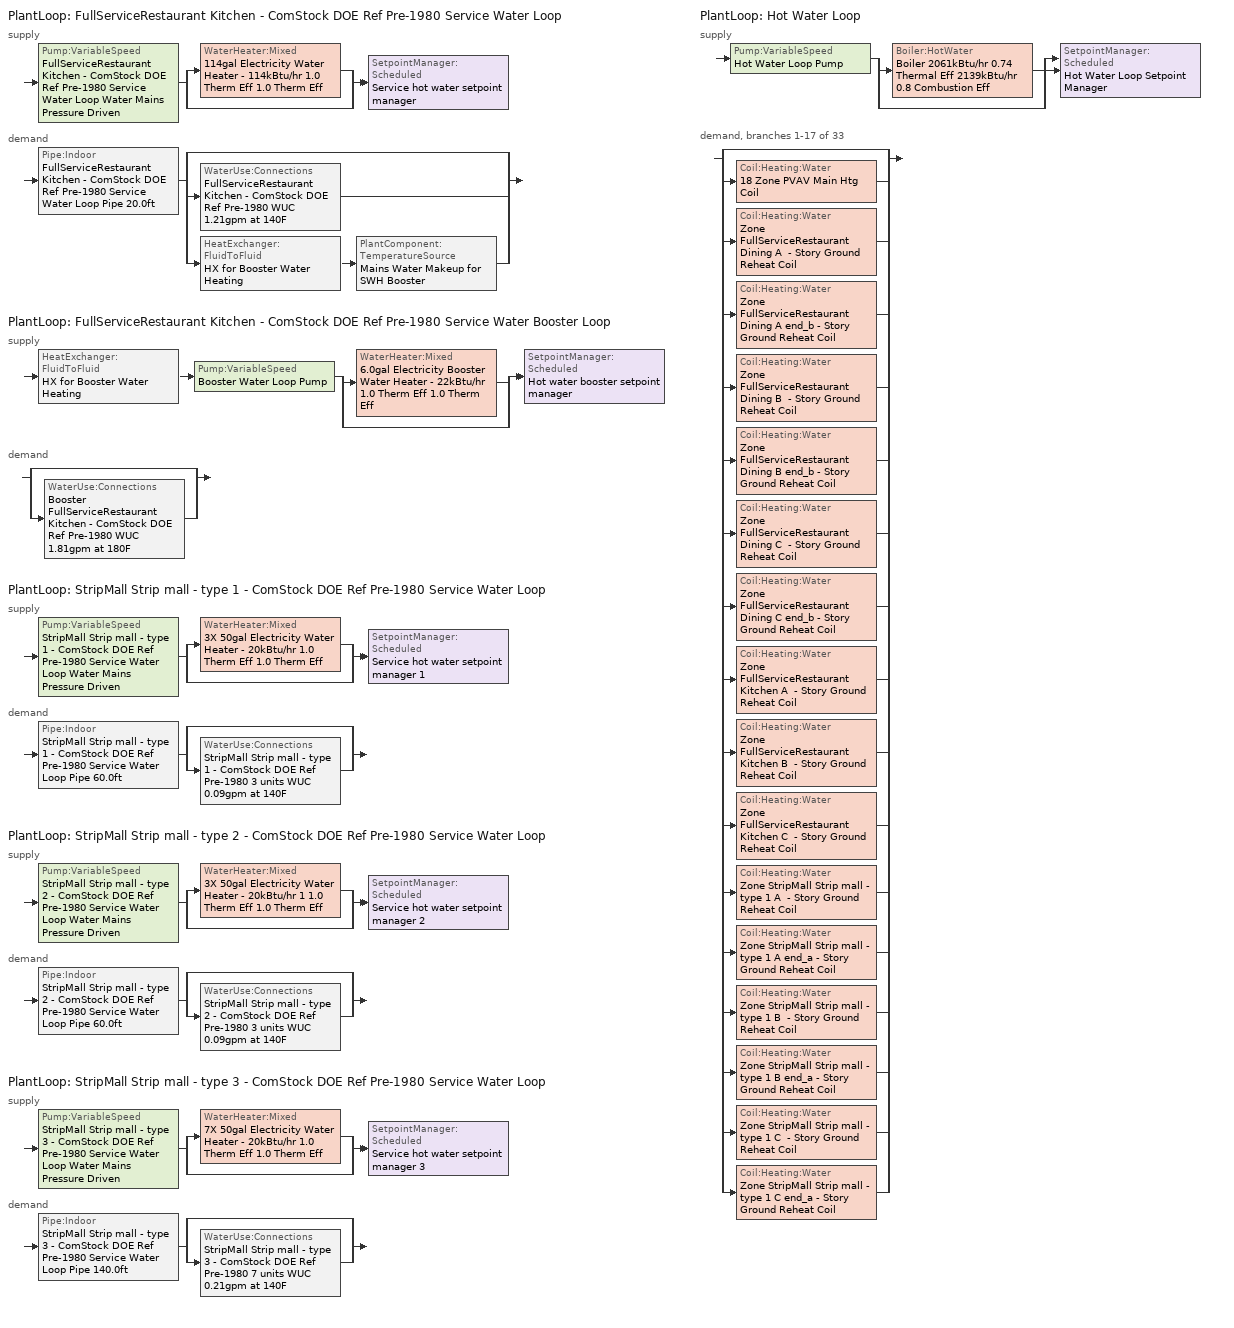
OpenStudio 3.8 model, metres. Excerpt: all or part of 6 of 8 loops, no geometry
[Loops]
PlantLoop 'FullServiceRestaurant Kitchen - ComStock DOE Ref Pre-1980 Service Water Loop'
 supply: Pump:VariableSpeed 'FullServiceRestaurant Kitchen - ComStock DOE Ref Pre-1980 Service Water Loop Water Mains Pressure Driven' > split
  | WaterHeater:Mixed '114gal Electricity Water Heater - 114kBtu/hr 1.0 Therm Eff 1.0 Therm Eff'
  | bypass
  join > SetpointManager:Scheduled 'Service hot water setpoint manager'
 demand: Pipe:Indoor 'FullServiceRestaurant Kitchen - ComStock DOE Ref Pre-1980 Service Water Loop Pipe 20.0ft' > split
  | bypass
  | WaterUse:Connections 'FullServiceRestaurant Kitchen - ComStock DOE Ref Pre-1980 WUC 1.21gpm at 140F'
  | HeatExchanger:FluidToFluid 'HX for Booster Water Heating' > PlantComponent:TemperatureSource 'Mains Water Makeup for SWH Booster'
PlantLoop 'FullServiceRestaurant Kitchen - ComStock DOE Ref Pre-1980 Service Water Booster Loop'
 supply: HeatExchanger:FluidToFluid 'HX for Booster Water Heating' > Pump:VariableSpeed 'Booster Water Loop Pump' > split
  | WaterHeater:Mixed '6.0gal Electricity Booster Water Heater - 22kBtu/hr 1.0 Therm Eff 1.0 Therm Eff'
  | bypass
  join > SetpointManager:Scheduled 'Hot water booster setpoint manager'
 demand: split
  | bypass
  | WaterUse:Connections 'Booster FullServiceRestaurant Kitchen - ComStock DOE Ref Pre-1980 WUC 1.81gpm at 180F'
PlantLoop 'StripMall Strip mall - type 1 - ComStock DOE Ref Pre-1980 Service Water Loop'
 supply: Pump:VariableSpeed 'StripMall Strip mall - type 1 - ComStock DOE Ref Pre-1980 Service Water Loop Water Mains Pressure Driven' > split
  | WaterHeater:Mixed '3X 50gal Electricity Water Heater - 20kBtu/hr 1.0 Therm Eff 1.0 Therm Eff'
  | bypass
  join > SetpointManager:Scheduled 'Service hot water setpoint manager 1'
 demand: Pipe:Indoor 'StripMall Strip mall - type 1 - ComStock DOE Ref Pre-1980 Service Water Loop Pipe 60.0ft' > split
  | bypass
  | WaterUse:Connections 'StripMall Strip mall - type 1 - ComStock DOE Ref Pre-1980 3 units WUC 0.09gpm at 140F'
PlantLoop 'StripMall Strip mall - type 2 - ComStock DOE Ref Pre-1980 Service Water Loop'
 supply: Pump:VariableSpeed 'StripMall Strip mall - type 2 - ComStock DOE Ref Pre-1980 Service Water Loop Water Mains Pressure Driven' > split
  | WaterHeater:Mixed '3X 50gal Electricity Water Heater - 20kBtu/hr 1 1.0 Therm Eff 1.0 Therm Eff'
  | bypass
  join > SetpointManager:Scheduled 'Service hot water setpoint manager 2'
 demand: Pipe:Indoor 'StripMall Strip mall - type 2 - ComStock DOE Ref Pre-1980 Service Water Loop Pipe 60.0ft' > split
  | bypass
  | WaterUse:Connections 'StripMall Strip mall - type 2 - ComStock DOE Ref Pre-1980 3 units WUC 0.09gpm at 140F'
PlantLoop 'StripMall Strip mall - type 3 - ComStock DOE Ref Pre-1980 Service Water Loop'
 supply: Pump:VariableSpeed 'StripMall Strip mall - type 3 - ComStock DOE Ref Pre-1980 Service Water Loop Water Mains Pressure Driven' > split
  | WaterHeater:Mixed '7X 50gal Electricity Water Heater - 20kBtu/hr 1.0 Therm Eff 1.0 Therm Eff'
  | bypass
  join > SetpointManager:Scheduled 'Service hot water setpoint manager 3'
 demand: Pipe:Indoor 'StripMall Strip mall - type 3 - ComStock DOE Ref Pre-1980 Service Water Loop Pipe 140.0ft' > split
  | bypass
  | WaterUse:Connections 'StripMall Strip mall - type 3 - ComStock DOE Ref Pre-1980 7 units WUC 0.21gpm at 140F'
PlantLoop 'Hot Water Loop'
 supply: Pump:VariableSpeed 'Hot Water Loop Pump' > split
  | Boiler:HotWater 'Boiler 2061kBtu/hr 0.74 Thermal Eff 2139kBtu/hr 0.8 Combustion Eff'
  | bypass
  join > SetpointManager:Scheduled 'Hot Water Loop Setpoint Manager'
 demand, branches 1-17 of 33: split
  | bypass
  | Coil:Heating:Water '18 Zone PVAV Main Htg Coil'
  | Coil:Heating:Water 'Zone FullServiceRestaurant Dining A  - Story Ground Reheat Coil'
  | Coil:Heating:Water 'Zone FullServiceRestaurant Dining A end_b - Story Ground Reheat Coil'
  | Coil:Heating:Water 'Zone FullServiceRestaurant Dining B  - Story Ground Reheat Coil'
  | Coil:Heating:Water 'Zone FullServiceRestaurant Dining B end_b - Story Ground Reheat Coil'
  | Coil:Heating:Water 'Zone FullServiceRestaurant Dining C  - Story Ground Reheat Coil'
  | Coil:Heating:Water 'Zone FullServiceRestaurant Dining C end_b - Story Ground Reheat Coil'
  | Coil:Heating:Water 'Zone FullServiceRestaurant Kitchen A  - Story Ground Reheat Coil'
  | Coil:Heating:Water 'Zone FullServiceRestaurant Kitchen B  - Story Ground Reheat Coil'
  | Coil:Heating:Water 'Zone FullServiceRestaurant Kitchen C  - Story Ground Reheat Coil'
  | Coil:Heating:Water 'Zone StripMall Strip mall - type 1 A  - Story Ground Reheat Coil'
  | Coil:Heating:Water 'Zone StripMall Strip mall - type 1 A end_a - Story Ground Reheat Coil'
  | Coil:Heating:Water 'Zone StripMall Strip mall - type 1 B  - Story Ground Reheat Coil'
  | Coil:Heating:Water 'Zone StripMall Strip mall - type 1 B end_a - Story Ground Reheat Coil'
  | Coil:Heating:Water 'Zone StripMall Strip mall - type 1 C  - Story Ground Reheat Coil'
  | Coil:Heating:Water 'Zone StripMall Strip mall - type 1 C end_a - Story Ground Reheat Coil'
[SizingPeriod:DesignDay] Barometric Pressure {Pa}=98076; Wind Speed {m/s}=6.7; Wind Direction {deg}=170; Rain Indicator=No; Snow Indicator=No; Day of Month=21; Day Type=SummerDesignDay; Daylight Saving Time Indicator=No; Humidity Condition Type=Wetbulb; Dry-Bulb Temperature Range Modifier Type=DefaultMultipliers; Solar Model Indicator=ASHRAETau
Name | Maximum Dry-Bulb Temperature {C} | Daily Dry-Bulb Temperature Range {deltaC} | Month | Wetbulb or DewPoint at Maximum Dry-Bulb {C} | ASHRAE Clear Sky Optical Depth for Beam Irradiance | ASHRAE Clear Sky Optical Depth for Diffuse Irradiance
Fargo Hector Field October .4% Condns DB=>MCWB 1 | 26.9 | 11 | 10 | 16.9 | 0.311 | 2.541
Fargo Hector Field September .4% Condns DB=>MCWB 1 | 32.5 | 12.1 | 9 | 22 | 0.336 | 2.477
[Construction]
Uninsulated copper pipe 0.75in type L: Copper pipe 0.75in type L
Uninsulated copper pipe 0.75in type L 1: Copper pipe 0.75in type L 1
Uninsulated copper pipe 0.75in type L 2: Copper pipe 0.75in type L 2
Uninsulated copper pipe 0.75in type L 3: Copper pipe 0.75in type L 3
[Material] Roughness=Smooth; Thickness {m}=0.001143; Conductivity {W/m-K}=386; Density {kg/m3}=8906.27; Specific Heat {J/kg-K}=385.1856; Thermal Absorptance=0.9; Solar Absorptance=0.7; Visible Absorptance=0.7
Copper pipe 0.75in type L; Copper pipe 0.75in type L 1; Copper pipe 0.75in type L 2; Copper pipe 0.75in type L 3
[WaterUse:Connections] Drain Water Heat Exchanger Type=None; Drain Water Heat Exchanger Destination=Plant
Name | Water Use Equipment Name 1
Booster FullServiceRestaurant Kitchen - ComStock DOE Ref Pre-1980 WUC 1.81gpm at 180F | Booster FullServiceRestaurant Kitchen - ComStock DOE Ref Pre-1980 Service Water Use 1.81gpm at 180F
FullServiceRestaurant Kitchen - ComStock DOE Ref Pre-1980 WUC 1.21gpm at 140F | FullServiceRestaurant Kitchen - ComStock DOE Ref Pre-1980 Service Water Use 1.21gpm at 140F
StripMall Strip mall - type 1 - ComStock DOE Ref Pre-1980 3 units WUC 0.09gpm at 140F | StripMall Strip mall - type 1 - ComStock DOE Ref Pre-1980 3 units Service Water Use 0.09gpm at 140F
StripMall Strip mall - type 2 - ComStock DOE Ref Pre-1980 3 units WUC 0.09gpm at 140F | StripMall Strip mall - type 2 - ComStock DOE Ref Pre-1980 3 units Service Water Use 0.09gpm at 140F
StripMall Strip mall - type 3 - ComStock DOE Ref Pre-1980 7 units WUC 0.21gpm at 140F | StripMall Strip mall - type 3 - ComStock DOE Ref Pre-1980 7 units Service Water Use 0.21gpm at 140F
[WaterUse:Equipment:Definition] Sensible Fraction Schedule=Fraction Sensible - 0.2; Latent Fraction Schedule=Fraction Latent - 0.05
Name | Peak Flow Rate {m3/s} | Target Temperature Schedule
Booster FullServiceRestaurant Kitchen - ComStock DOE Ref Pre-1980 Service Water Use Def 1.81gpm | 0.000114377 | Mixed Water At Faucet Temp - 180F
FullServiceRestaurant Kitchen - ComStock DOE Ref Pre-1980 Service Water Use Def 1.21gpm | 7.62513e-05 | Mixed Water At Faucet Temp - 140F
StripMall Strip mall - type 1 - ComStock DOE Ref Pre-1980 3 units Service Water Use Def 0.09gpm; StripMall Strip mall - type 2 - ComStock DOE Ref Pre-1980 3 units Service Water Use Def 0.09gpm | 5.67812e-06 | Mixed Water At Faucet Temp - 140F
StripMall Strip mall - type 3 - ComStock DOE Ref Pre-1980 7 units Service Water Use Def 0.21gpm | 1.32489e-05 | Mixed Water At Faucet Temp - 140F
[WaterUse:Equipment]
Name | Water Use Equipment Definition | Flow Rate Fraction Schedule
Booster FullServiceRestaurant Kitchen - ComStock DOE Ref Pre-1980 Service Water Use 1.81gpm at 180F | Booster FullServiceRestaurant Kitchen - ComStock DOE Ref Pre-1980 Service Water Use Def 1.81gpm | RestaurantSitDown BLDG_SWH_SCH
FullServiceRestaurant Kitchen - ComStock DOE Ref Pre-1980 Service Water Use 1.21gpm at 140F | FullServiceRestaurant Kitchen - ComStock DOE Ref Pre-1980 Service Water Use Def 1.21gpm | RestaurantSitDown BLDG_SWH_SCH
StripMall Strip mall - type 1 - ComStock DOE Ref Pre-1980 3 units Service Water Use 0.09gpm at 140F | StripMall Strip mall - type 1 - ComStock DOE Ref Pre-1980 3 units Service Water Use Def 0.09gpm | RetailStripmall Type1_SWH_SCH
StripMall Strip mall - type 2 - ComStock DOE Ref Pre-1980 3 units Service Water Use 0.09gpm at 140F | StripMall Strip mall - type 2 - ComStock DOE Ref Pre-1980 3 units Service Water Use Def 0.09gpm | RetailStripmall Type2_SWH_SCH
StripMall Strip mall - type 3 - ComStock DOE Ref Pre-1980 7 units Service Water Use 0.21gpm at 140F | StripMall Strip mall - type 3 - ComStock DOE Ref Pre-1980 7 units Service Water Use Def 0.21gpm | RetailStripmall Type3_SWH_SCH
[PlantLoop] Glycol Concentration=0; Load Distribution Scheme=Optimal
Name | Maximum Loop Temperature {C} | Minimum Loop Temperature {C} | Maximum Loop Flow Rate {m3/s} | Plant Loop Volume {m3} | Fluid Type
FullServiceRestaurant Kitchen - ComStock DOE Ref Pre-1980 Service Water Loop | 60 | 10 | 0.00102939 | 0.123527
FullServiceRestaurant Kitchen - ComStock DOE Ref Pre-1980 Service Water Booster Loop |  |  | 0.000114377 | 0.0137252
StripMall Strip mall - type 1 - ComStock DOE Ref Pre-1980 Service Water Loop; StripMall Strip mall - type 2 - ComStock DOE Ref Pre-1980 Service Water Loop | 60 | 10 | 5.67812e-06 | 0.000681374
StripMall Strip mall - type 3 - ComStock DOE Ref Pre-1980 Service Water Loop | 60 | 10 | 1.32489e-05 | 0.00158987
Hot Water Loop |  | 10 | 0.0118653 | 1.42384 | Water
[Sizing:Plant] Loop Type=Heating; Sizing Option=NonCoincident; Zone Timesteps in Averaging Window=1; Coincident Sizing Factor Mode=None
Name | Design Loop Exit Temperature {C} | Loop Design Temperature Difference {deltaC}
FullServiceRestaurant Kitchen - ComStock DOE Ref Pre-1980 Service Water Loop; StripMall Strip mall - type 1 - ComStock DOE Ref Pre-1980 Service Water Loop; StripMall Strip mall - type 2 - ComStock DOE Ref Pre-1980 Service Water Loop; StripMall Strip mall - type 3 - ComStock DOE Ref Pre-1980 Service Water Loop | 60 | 5
FullServiceRestaurant Kitchen - ComStock DOE Ref Pre-1980 Service Water Booster Loop | 82.2222 | 5
Hot Water Loop | 82.2222 | 11.1111
[SetpointManager:Scheduled] Control Variable=Temperature
Name | Schedule | Setpoint Node or NodeList
Service hot water setpoint manager | Service Water Loop Temp - 140F | FullServiceRestaurant Kitchen - ComStock DOE Ref Pre-1980 Service Water Loop Supply Outlet Node
Hot water booster setpoint manager | Service Water Booster Temp - 180.00000000000006F | FullServiceRestaurant Kitchen - ComStock DOE Ref Pre-1980 Service Water Booster Loop Supply Outlet Node
Service hot water setpoint manager 1 | Service Water Loop Temp - 140F | StripMall Strip mall - type 1 - ComStock DOE Ref Pre-1980 Service Water Loop Supply Outlet Node
Service hot water setpoint manager 2 | Service Water Loop Temp - 140F | StripMall Strip mall - type 2 - ComStock DOE Ref Pre-1980 Service Water Loop Supply Outlet Node
Service hot water setpoint manager 3 | Service Water Loop Temp - 140F | StripMall Strip mall - type 3 - ComStock DOE Ref Pre-1980 Service Water Loop Supply Outlet Node
Hot Water Loop Setpoint Manager | Hot Water Loop Temp - 180F | Hot Water Loop Supply Outlet Node
[Pump:VariableSpeed] Coefficient 1 of the Part Load Performance Curve=0; Coefficient 2 of the Part Load Performance Curve=3.2485; Coefficient 3 of the Part Load Performance Curve=-4.7443; Coefficient 4 of the Part Load Performance Curve=2.5294; Pump Control Type=Intermittent; Skin Loss Radiative Fraction=0.5; Design Power Sizing Method=PowerPerFlowPerPressure; Design Electric Power per Unit Flow Rate {W/(m3/s)}=348701.1; Design Shaft Power per Unit Flow Rate per Unit Head {W-s/m3-Pa}=1.28205; Design Minimum Flow Rate Fraction=0
Name | Rated Flow Rate {m3/s} | Rated Pump Head {Pa} | Rated Power Consumption {W} | Motor Efficiency | Minimum Flow Rate {m3/s}
FullServiceRestaurant Kitchen - ComStock DOE Ref Pre-1980 Service Water Loop Water Mains Pressure Driven | 0.00102939 | 0.001 | 1.59968e-06 | 0.825
Booster Water Loop Pump | 0.000114377 | 0 | 0 | 1 | 0
StripMall Strip mall - type 1 - ComStock DOE Ref Pre-1980 Service Water Loop Water Mains Pressure Driven; StripMall Strip mall - type 2 - ComStock DOE Ref Pre-1980 Service Water Loop Water Mains Pressure Driven | 5.67812e-06 | 0.001 | 8.8238e-09 | 0.825
StripMall Strip mall - type 3 - ComStock DOE Ref Pre-1980 Service Water Loop Water Mains Pressure Driven | 1.32489e-05 | 0.001 | 2.05889e-08 | 0.825
Hot Water Loop Pump | 0.0118653 | 179344 | 3117.91 | 0.875
[WaterHeater:Mixed] Deadband Temperature Difference {deltaC}=2; Heater Control Type=Cycle; Heater Fuel Type=Electricity; Heater Thermal Efficiency=1; Off Cycle Parasitic Fuel Consumption Rate {W}=0; Off Cycle Parasitic Fuel Type=Electricity; Off Cycle Parasitic Heat Fraction to Tank=0; On Cycle Parasitic Fuel Consumption Rate {W}=0; On Cycle Parasitic Fuel Type=Electricity; On Cycle Parasitic Heat Fraction to Tank=0; Ambient Temperature Indicator=Schedule; Use Side Effectiveness=1; Source Side Effectiveness=1; Use Side Design Flow Rate {m3/s}=autosize; Source Side Design Flow Rate {m3/s}=autosize; Indirect Water Heating Recovery Time {hr}=1.5; Source Side Flow Control Mode=IndirectHeatPrimarySetpoint
Name | Tank Volume {m3} | Setpoint Temperature Schedule | Maximum Temperature Limit {C} | Heater Maximum Capacity {W} | Ambient Temperature Schedule | Off Cycle Loss Coefficient to Ambient Temperature {W/K} | On Cycle Loss Coefficient to Ambient Temperature {W/K}
114gal Electricity Water Heater - 114kBtu/hr 1.0 Therm Eff 1.0 Therm Eff | 0.432345 | Service Water Loop Temp - 140F | 60 | 33472.6 | Water Heater Ambient Temp Schedule - 70.0f | 2.96959 | 2.96959
6.0gal Electricity Booster Water Heater - 22kBtu/hr 1.0 Therm Eff 1.0 Therm Eff | 0.0227125 | Service Water Booster Temp - 180.00000000000006F | 82.2222 | 6426.75 | Water Heater Ambient Temp Schedule - 70.0 | 2.26162 | 2.26162
3X 50gal Electricity Water Heater - 20kBtu/hr 1.0 Therm Eff 1.0 Therm Eff; 3X 50gal Electricity Water Heater - 20kBtu/hr 1 1.0 Therm Eff 1.0 Therm Eff | 0.567812 | Service Water Loop Temp - 140F | 60 | 17584.3 | Water Heater Ambient Temp Schedule - 70.0f | 2.10637 | 2.10637
7X 50gal Electricity Water Heater - 20kBtu/hr 1.0 Therm Eff 1.0 Therm Eff | 1.32489 | Service Water Loop Temp - 140F | 60 | 41029.9 | Water Heater Ambient Temp Schedule - 70.0f | 2.10637 | 2.10637
[WaterHeater:Sizing] Design Mode=PeakDraw; Time Storage Can Meet Peak Draw {hr}=0.538503; Time for Tank Recovery {hr}=0; Nominal Tank Volume for Autosizing Plant Connections {m3}=1
114gal Electricity Water Heater - 114kBtu/hr 1.0 Therm Eff 1.0 Therm Eff; 6.0gal Electricity Booster Water Heater - 22kBtu/hr 1.0 Therm Eff 1.0 Therm Eff; 3X 50gal Electricity Water Heater - 20kBtu/hr 1.0 Therm Eff 1.0 Therm Eff; 3X 50gal Electricity Water Heater - 20kBtu/hr 1 1.0 Therm Eff 1.0 Therm Eff; 7X 50gal Electricity Water Heater - 20kBtu/hr 1.0 Therm Eff 1.0 Therm Eff
[Pipe:Indoor] Environment Type=Schedule; Pipe Inside Diameter {m}=0.019939
Name | Construction | Ambient Temperature Schedule | Ambient Air Velocity Schedule | Pipe Length {m}
FullServiceRestaurant Kitchen - ComStock DOE Ref Pre-1980 Service Water Loop Pipe 20.0ft | Uninsulated copper pipe 0.75in type L | FullServiceRestaurant Kitchen - ComStock DOE Ref Pre-1980 Service Water Loop Piping Air Temp - 70F | FullServiceRestaurant Kitchen - ComStock DOE Ref Pre-1980 Service Water Loop Piping Air Velocity - 0.67mph | 6.096
StripMall Strip mall - type 1 - ComStock DOE Ref Pre-1980 Service Water Loop Pipe 60.0ft | Uninsulated copper pipe 0.75in type L 1 | StripMall Strip mall - type 1 - ComStock DOE Ref Pre-1980 Service Water Loop Piping Air Temp - 70F | StripMall Strip mall - type 1 - ComStock DOE Ref Pre-1980 Service Water Loop Piping Air Velocity - 0.67mph | 18.288
StripMall Strip mall - type 2 - ComStock DOE Ref Pre-1980 Service Water Loop Pipe 60.0ft | Uninsulated copper pipe 0.75in type L 2 | StripMall Strip mall - type 2 - ComStock DOE Ref Pre-1980 Service Water Loop Piping Air Temp - 70F | StripMall Strip mall - type 2 - ComStock DOE Ref Pre-1980 Service Water Loop Piping Air Velocity - 0.67mph | 18.288
StripMall Strip mall - type 3 - ComStock DOE Ref Pre-1980 Service Water Loop Pipe 140.0ft | Uninsulated copper pipe 0.75in type L 3 | StripMall Strip mall - type 3 - ComStock DOE Ref Pre-1980 Service Water Loop Piping Air Temp - 70F | StripMall Strip mall - type 3 - ComStock DOE Ref Pre-1980 Service Water Loop Piping Air Velocity - 0.67mph | 42.672
[HeatExchanger:FluidToFluid]
HX for Booster Water Heating: Loop Demand Side Design Flow Rate {m3/s}=0.000114377; Loop Supply Side Design Flow Rate {m3/s}=0.000114377; Heat Exchange Model Type=Ideal; Heat Exchanger U-Factor Times Area Value {W/K}=139.383; Control Type=UncontrolledOn; Minimum Temperature Difference to Activate Heat Exchanger {deltaC}=0.01; Heat Transfer Metering End Use Type=LoopToLoop; Component Override Cooling Control Temperature Mode=Loop; Sizing Factor=1; Operation Minimum Temperature Limit {C}=0; Operation Maximum Temperature Limit {C}=100
[PlantComponent:TemperatureSource]
Mains Water Makeup for SWH Booster: Design Volume Flow Rate {m3/s}=0.00102939; Temperature Specification Type=Scheduled; Source Temperature {C}=8; Source Temperature Schedule=Mains Water Temperature
[EnergyManagementSystem:Sensor]
Mains_Water_Temp_Sen: Output Variable or Output Meter Index Key=Environment; Output Variable or Output Meter=Site Mains Water Temperature
[EnergyManagementSystem:Actuator] Actuated Component Type=Schedule:Constant; Actuated Component Control Type=Schedule Value
Name | Actuated Component
Mains_Water_Temp_Act | Mains Water Temperature
sch_fraction_oa_min_ems_12_Zone_PVAV_OA_Controller | FRAC_OA_MIN_ems_12_Zone_PVAV_OA_Controller
sch_fraction_oa_max_ems_12_Zone_PVAV_OA_Controller | FRAC_OA_MAX_ems_12_Zone_PVAV_OA_Controller
sch_fraction_oa_min_ems_18_Zone_PVAV_OA_Controller | FRAC_OA_MIN_ems_18_Zone_PVAV_OA_Controller
sch_fraction_oa_max_ems_18_Zone_PVAV_OA_Controller | FRAC_OA_MAX_ems_18_Zone_PVAV_OA_Controller
[EnergyManagementSystem:Program]
Mains_Water_Prg: SET Mains_Water_Temp_Act = Mains_Water_Temp_Sen
DamperStuckOverride: IF (DayOfYear >= 335) && (DayOfYear < 1); SET sch_fraction_oa_min_ems_12_Zone_PVAV_OA_Controller = 0.0; SET sch_fraction_oa_max_ems_12_Zone_PVAV_OA_Controller = 0.0; ELSE; SET sch_fraction_oa_min_ems_12_Zone_PVAV_OA_Controller = Null; SET sch_fraction_oa_max_ems_12_Zone_PVAV_OA_Controller = Null; ENDIF
DamperStuckOverride_1: IF (DayOfYear >= 335) && (DayOfYear < 1); SET sch_fraction_oa_min_ems_18_Zone_PVAV_OA_Controller = 0.0; SET sch_fraction_oa_max_ems_18_Zone_PVAV_OA_Controller = 0.0; ELSE; SET sch_fraction_oa_min_ems_18_Zone_PVAV_OA_Controller = Null; SET sch_fraction_oa_max_ems_18_Zone_PVAV_OA_Controller = Null; ENDIF
[EnergyManagementSystem:ProgramCallingManager]
Mains_Water_Prg_Mgr: BeginTimestepBeforePredictor; Mains_Water_Prg
DamperStuckOverrideCallMngr: AfterPredictorBeforeHVACManagers; DamperStuckOverride
DamperStuckOverrideCallMngr 1: AfterPredictorBeforeHVACManagers; DamperStuckOverride_1
[Boiler:HotWater]
Boiler 2061kBtu/hr 0.74 Thermal Eff 2139kBtu/hr 0.8 Combustion Eff: Fuel Type=NaturalGas; Nominal Capacity {W}=542467; Nominal Thermal Efficiency=0.793; Efficiency Curve Temperature Evaluation Variable=LeavingBoiler; Normalized Boiler Efficiency Curve=Boiler Constant Efficiency Curve; Design Water Flow Rate {m3/s}=0.0118653; Minimum Part Load Ratio=0; Maximum Part Load Ratio=1.2; Optimum Part Load Ratio=1; Water Outlet Upper Temperature Limit {C}=95; Boiler Flow Mode=LeavingSetpointModulated; On Cycle Parasitic Electric Load {W}=0; Off Cycle Parasitic Fuel Load {W}=0; Sizing Factor=1
[Coil:Heating:Water] Availability Schedule=Always On Discrete; Rated Inlet Water Temperature {C}=82.2222; Rated Outlet Water Temperature {C}=71.1111
Name | U-Factor Times Area Value {W/K} | Maximum Water Flow Rate {m3/s} | Rated Capacity {W} | Rated Inlet Air Temperature {C} | Rated Outlet Air Temperature {C}
18 Zone PVAV Main Htg Coil | 2071.44 | 0.00371031 | 169631 | 7.22222 | 12.7778
Zone FullServiceRestaurant Dining A  - Story Ground Reheat Coil | 99.9372 | 0.000107779 | 4927.51 | 12.7778 | 50
Zone FullServiceRestaurant Dining A end_b - Story Ground Reheat Coil | 116.877 | 0.000116084 | 5307.24 | 12.7778 | 50
Zone FullServiceRestaurant Dining B  - Story Ground Reheat Coil | 120.899 | 0.00015022 | 6867.87 | 12.7778 | 50
Zone FullServiceRestaurant Dining B end_b - Story Ground Reheat Coil | 423.044 | 0.000458188 | 20947.8 | 12.7778 | 50
Zone FullServiceRestaurant Dining C  - Story Ground Reheat Coil | 99.6462 | 0.000105801 | 4837.1 | 12.7778 | 50
Zone FullServiceRestaurant Dining C end_b - Story Ground Reheat Coil | 118.244 | 0.000114078 | 5215.52 | 12.7778 | 50
Zone FullServiceRestaurant Kitchen A  - Story Ground Reheat Coil | 61.392 | 6.94068e-05 | 3173.2 | 12.7778 | 50
Zone FullServiceRestaurant Kitchen B  - Story Ground Reheat Coil | 28.7986 | 3.65147e-05 | 1669.41 | 12.7778 | 50
Zone FullServiceRestaurant Kitchen C  - Story Ground Reheat Coil | 60.7946 | 6.82299e-05 | 3119.39 | 12.7778 | 50
Zone StripMall Strip mall - type 1 A  - Story Ground Reheat Coil | 122.181 | 0.000126929 | 5803.04 | 12.7778 | 50
Zone StripMall Strip mall - type 1 A end_a - Story Ground Reheat Coil | 108.646 | 0.000101045 | 4619.65 | 12.7778 | 50
Zone StripMall Strip mall - type 1 B  - Story Ground Reheat Coil | 51.6701 | 6.55141e-05 | 2995.23 | 12.7778 | 50
Zone StripMall Strip mall - type 1 B end_a - Story Ground Reheat Coil | 331.7 | 0.000308464 | 14102.6 | 12.7778 | 50
Zone StripMall Strip mall - type 1 C  - Story Ground Reheat Coil | 123.095 | 0.00012408 | 5672.77 | 12.7778 | 50
Zone StripMall Strip mall - type 1 C end_a - Story Ground Reheat Coil | 109.029 | 0.000101401 | 4635.95 | 12.7778 | 50
[Controller:WaterCoil] Action=Normal; Controller Convergence Tolerance {deltaC}=0.0001; Minimum Actuated Flow {m3/s}=0
Name | Water Coil | Maximum Actuated Flow {m3/s}
18 Zone PVAV Main Htg Coil Controller | 18 Zone PVAV Main Htg Coil | 0.00371031
Zone FullServiceRestaurant Dining A  - Story Ground Reheat Coil Controller | Zone FullServiceRestaurant Dining A  - Story Ground Reheat Coil
Zone FullServiceRestaurant Dining A end_b - Story Ground Reheat Coil Controller | Zone FullServiceRestaurant Dining A end_b - Story Ground Reheat Coil
Zone FullServiceRestaurant Dining B  - Story Ground Reheat Coil Controller | Zone FullServiceRestaurant Dining B  - Story Ground Reheat Coil
Zone FullServiceRestaurant Dining B end_b - Story Ground Reheat Coil Controller | Zone FullServiceRestaurant Dining B end_b - Story Ground Reheat Coil
Zone FullServiceRestaurant Dining C  - Story Ground Reheat Coil Controller | Zone FullServiceRestaurant Dining C  - Story Ground Reheat Coil
Zone FullServiceRestaurant Dining C end_b - Story Ground Reheat Coil Controller | Zone FullServiceRestaurant Dining C end_b - Story Ground Reheat Coil
Zone FullServiceRestaurant Kitchen A  - Story Ground Reheat Coil Controller | Zone FullServiceRestaurant Kitchen A  - Story Ground Reheat Coil
Zone FullServiceRestaurant Kitchen B  - Story Ground Reheat Coil Controller | Zone FullServiceRestaurant Kitchen B  - Story Ground Reheat Coil
Zone FullServiceRestaurant Kitchen C  - Story Ground Reheat Coil Controller | Zone FullServiceRestaurant Kitchen C  - Story Ground Reheat Coil
Zone StripMall Strip mall - type 1 A  - Story Ground Reheat Coil Controller | Zone StripMall Strip mall - type 1 A  - Story Ground Reheat Coil
Zone StripMall Strip mall - type 1 A end_a - Story Ground Reheat Coil Controller | Zone StripMall Strip mall - type 1 A end_a - Story Ground Reheat Coil
Zone StripMall Strip mall - type 1 B  - Story Ground Reheat Coil Controller | Zone StripMall Strip mall - type 1 B  - Story Ground Reheat Coil
Zone StripMall Strip mall - type 1 B end_a - Story Ground Reheat Coil Controller | Zone StripMall Strip mall - type 1 B end_a - Story Ground Reheat Coil
Zone StripMall Strip mall - type 1 C  - Story Ground Reheat Coil Controller | Zone StripMall Strip mall - type 1 C  - Story Ground Reheat Coil
Zone StripMall Strip mall - type 1 C end_a - Story Ground Reheat Coil Controller | Zone StripMall Strip mall - type 1 C end_a - Story Ground Reheat Coil
[AvailabilityManager:NightCycle] Applicability Schedule=Always On Discrete; Control Type=CycleOnAny; Thermostat Tolerance {deltaC}=1; Cycling Run Time {s}=1800
Availability Manager Night Cycle 1; Availability Manager Night Cycle 2
[Schedule:Ruleset]
Name | Default Day Schedule | Summer Design Day Schedule | Winter Design Day Schedule
RestaurantSitDown BLDG_SWH_SCH | RestaurantSitDown BLDG_SWH_SCH Default | RestaurantSitDown BLDG_SWH_SCH Summer Design Day | RestaurantSitDown BLDG_SWH_SCH Winter Design Day
Fraction Sensible - 0.2 | Fraction Sensible - 0.2 Default
Fraction Latent - 0.05 | Fraction Latent - 0.05 Default
Mixed Water At Faucet Temp - 180F | Mixed Water At Faucet Temp - 180F Default
Mixed Water At Faucet Temp - 140F | Mixed Water At Faucet Temp - 140F Default
Service Water Loop Temp - 140F | Service Water Loop Temp - 140F Default
Water Heater Ambient Temp Schedule - 70.0f | Water Heater Ambient Temp Schedule - 70.0f Default
FullServiceRestaurant Kitchen - ComStock DOE Ref Pre-1980 Service Water Loop Piping Air Temp - 70F | FullServiceRestaurant Kitchen - ComStock DOE Ref Pre-1980 Service Water Loop Piping Air Temp - 70F Default
FullServiceRestaurant Kitchen - ComStock DOE Ref Pre-1980 Service Water Loop Piping Air Velocity - 0.67mph | FullServiceRestaurant Kitchen - ComStock DOE Ref Pre-1980 Service Water Loop Piping Air Velocity - 0.67mph Default
Service Water Booster Temp - 180.00000000000006F | Service Water Booster Temp - 180.00000000000006F Default
Water Heater Ambient Temp Schedule - 70.0 | Water Heater Ambient Temp Schedule - 70.0 Default
RetailStripmall Type1_SWH_SCH | RetailStripmall Type1_SWH_SCH Default | RetailStripmall Type1_SWH_SCH Summer Design Day | RetailStripmall Type1_SWH_SCH Winter Design Day
StripMall Strip mall - type 1 - ComStock DOE Ref Pre-1980 Service Water Loop Piping Air Temp - 70F | StripMall Strip mall - type 1 - ComStock DOE Ref Pre-1980 Service Water Loop Piping Air Temp - 70F Default
StripMall Strip mall - type 1 - ComStock DOE Ref Pre-1980 Service Water Loop Piping Air Velocity - 0.67mph | StripMall Strip mall - type 1 - ComStock DOE Ref Pre-1980 Service Water Loop Piping Air Velocity - 0.67mph Default
RetailStripmall Type2_SWH_SCH | RetailStripmall Type2_SWH_SCH Default | RetailStripmall Type2_SWH_SCH Summer Design Day | RetailStripmall Type2_SWH_SCH Winter Design Day
StripMall Strip mall - type 2 - ComStock DOE Ref Pre-1980 Service Water Loop Piping Air Temp - 70F | StripMall Strip mall - type 2 - ComStock DOE Ref Pre-1980 Service Water Loop Piping Air Temp - 70F Default
StripMall Strip mall - type 2 - ComStock DOE Ref Pre-1980 Service Water Loop Piping Air Velocity - 0.67mph | StripMall Strip mall - type 2 - ComStock DOE Ref Pre-1980 Service Water Loop Piping Air Velocity - 0.67mph Default
RetailStripmall Type3_SWH_SCH | RetailStripmall Type3_SWH_SCH Default | RetailStripmall Type3_SWH_SCH Summer Design Day | RetailStripmall Type3_SWH_SCH Winter Design Day
StripMall Strip mall - type 3 - ComStock DOE Ref Pre-1980 Service Water Loop Piping Air Temp - 70F | StripMall Strip mall - type 3 - ComStock DOE Ref Pre-1980 Service Water Loop Piping Air Temp - 70F Default
StripMall Strip mall - type 3 - ComStock DOE Ref Pre-1980 Service Water Loop Piping Air Velocity - 0.67mph | StripMall Strip mall - type 3 - ComStock DOE Ref Pre-1980 Service Water Loop Piping Air Velocity - 0.67mph Default
Hot Water Loop Temp - 180F | Hot Water Loop Temp - 180F Default
[Schedule:Day]
RestaurantSitDown BLDG_SWH_SCH Default: Average, 1, 45, 0, 2, 0, 0.009375, 2, 15, 0.01875, 2, 30, 0.028125, 2, 45, 0.0375, 3, 0, 0.046875, 3, 15, 0.05625, 3, 30, 0.065625, 3, 45, 0.075, 4, 0, 0.084375, 4, 15, 0.09375, 4, 30, 0.103125, 4, 45, 0.1125, 5, 0, 0.121875, 5, 15, 0.13125, 5, 30, 0.140625, 5, 45, 0.15, 6, 45, 0.15, 7, 0, 0.2375, 7, 15, 0.325, 7, 30, 0.4125, 7, 45, 0.5, 8, 0, 0.4875, 8, 15, 0.475, 8, 30, 0.4625, 8, 45, 0.45, 9, 0, 0.4375, 9, 15, 0.425, 9, 30, 0.4125, 9, 45, 0.4, 10, 0, 0.3875, 10, 15, 0.375, 10, 30, 0.3625, 10, 45, 0.35, 11, 0, 0.3375, 11, 15, 0.325, 11, 30, 0.3125, 11, 45, 0.3, 13, 15, 0.3, 13, 30, 0.35, 13, 45, 0.4, 14, 0, 0.45, 14, 15, 0.5, 15, 15, 0.5, 15, 30, 0.475, 15, 45, 0.45, 16, 0, 0.425, 16, 15, 0.4, 16, 30, 0.425, 16, 45, 0.45, 17, 0, 0.475, 17, 15, 0.5, 17, 30, 0.475, 17, 45, 0.45, 18, 0, 0.425, 18, 15, 0.4, 18, 30, 0.35, 18, 45, 0.3, 19, 0, 0.25, 19, 15, 0.2, 19, 30, 0.2125, 19, 45, 0.225, 20, 0, 0.2375, 20, 15, 0.25, 20, 30, 0.1875, 20, 45, 0.125, 21, 0, 0.0625, 21, 15, 0, 24, 0, 0
RestaurantSitDown BLDG_SWH_SCH Summer Design Day: 1, 0, 0.2, 6, 0, 0, 7, 0, 0.15, 8, 0, 0.6, 9, 0, 0.55, 10, 0, 0.45, 11, 0, 0.4, 12, 0, 0.45, 13, 0, 0.4, 14, 0, 0.35, 17, 0, 0.3, 18, 0, 0.4, 19, 0, 0.55, 20, 0, 0.6, 21, 0, 0.5, 22, 0, 0.55, 23, 0, 0.45, 24, 0, 0.25
RestaurantSitDown BLDG_SWH_SCH SmrDsn|Wkdy Day: Average, 3, 15, 0, 3, 30, 0.0375, 3, 45, 0.075, 4, 0, 0.1125, 4, 15, 0.15, 4, 30, 0.2625, 4, 45, 0.375, 5, 0, 0.4875, 5, 15, 0.6, 5, 30, 0.5875, 5, 45, 0.575, 6, 0, 0.5625, 6, 15, 0.55, 6, 30, 0.525, 6, 45, 0.5, 7, 0, 0.475, 7, 15, 0.45, 8, 15, 0.45, 8, 30, 0.4375, 8, 45, 0.425, 9, 0, 0.4125, 9, 15, 0.4, 9, 30, 0.3875, 9, 45, 0.375, 10, 0, 0.3625, 10, 15, 0.35, 10, 30, 0.3375, 10, 45, 0.325, 11, 0, 0.3125, 11, 15, 0.3, 13, 15, 0.3, 13, 30, 0.3625, 13, 45, 0.425, 14, 0, 0.4875, 14, 15, 0.55, 14, 30, 0.5625, 14, 45, 0.575, 15, 0, 0.5875, 15, 15, 0.6, 15, 30, 0.575, 15, 45, 0.55, 16, 0, 0.525, 16, 15, 0.5, 16, 30, 0.5125, 16, 45, 0.525, 17, 0, 0.5375, 17, 15, 0.55, 17, 30, 0.525, 17, 45, 0.5, 18, 0, 0.475, 18, 15, 0.45, 18, 30, 0.4, 18, 45, 0.35, 19, 0, 0.3, 19, 15, 0.25, 19, 30, 0.2375, 19, 45, 0.225, 20, 0, 0.2125, 20, 15, 0.2, 20, 30, 0.15, 20, 45, 0.1, 21, 0, 0.05, 21, 15, 0, 24, 0, 0
RestaurantSitDown BLDG_SWH_SCH Winter Design Day: 1, 0, 0.2, 6, 0, 0, 9, 0, 0.15, 10, 0, 0.5, 11, 0, 0.45, 13, 0, 0.5, 14, 0, 0.45, 16, 0, 0.4, 17, 0, 0.35, 18, 0, 0.4, 20, 0, 0.55, 21, 0, 0.5, 22, 0, 0.55, 23, 0, 0.4, 24, 0, 0.3
RestaurantSitDown BLDG_SWH_SCH WntrDsn|Sat Day: Average, 2, 15, 0, 2, 30, 0.0125, 2, 45, 0.025, 3, 0, 0.0375, 3, 15, 0.05, 3, 30, 0.0625, 3, 45, 0.075, 4, 0, 0.0875, 4, 15, 0.1, 4, 30, 0.1125, 4, 45, 0.125, 5, 0, 0.1375, 5, 15, 0.15, 6, 15, 0.15, 6, 30, 0.2375, 6, 45, 0.325, 7, 0, 0.4125, 7, 15, 0.5, 7, 30, 0.483333, 7, 45, 0.466667, 8, 0, 0.45, 8, 45, 0.5, 9, 0, 0.4875, 9, 15, 0.475, 9, 30, 0.4625, 9, 45, 0.45, 10, 0, 0.4375, 10, 15, 0.425, 10, 30, 0.4125, 10, 45, 0.4, 11, 45, 0.4, 12, 0, 0.3875, 12, 15, 0.375, 12, 30, 0.3625, 12, 45, 0.35, 13, 0, 0.3625, 13, 15, 0.375, 13, 30, 0.3875, 13, 45, 0.4, 14, 0, 0.45, 14, 15, 0.5, 14, 30, 0.55, 14, 45, 0.533333, 15, 0, 0.516667, 15, 15, 0.5, 15, 30, 0.5125, 15, 45, 0.525, 16, 0, 0.5375, 16, 15, 0.55, 16, 30, 0.5125, 16, 45, 0.475, 17, 0, 0.4375, 17, 15, 0.4, 17, 30, 0.375, 17, 45, 0.35, 18, 0, 0.325, 18, 15, 0.3, 18, 30, 0.275, 18, 45, 0.25, 19, 0, 0.225, 19, 15, 0.2, 19, 30, 0.15, 19, 45, 0.1, 20, 0, 0.05, 20, 15, 0, 24, 0, 0
Fraction Sensible - 0.2 Default: 24, 0, 0.2
Fraction Latent - 0.05 Default: 24, 0, 0.05
Mixed Water At Faucet Temp - 180F Default; Service Water Booster Temp - 180.00000000000006F Default; Hot Water Loop Temp - 180F Default: 24, 0, 82.2222
Mixed Water At Faucet Temp - 140F Default; Service Water Loop Temp - 140F Default: 24, 0, 60
Water Heater Ambient Temp Schedule - 70.0f Default; FullServiceRestaurant Kitchen - ComStock DOE Ref Pre-1980 Service Water Loop Piping Air Temp - 70F Default; Water Heater Ambient Temp Schedule - 70.0 Default; StripMall Strip mall - type 1 - ComStock DOE Ref Pre-1980 Service Water Loop Piping Air Temp - 70F Default; StripMall Strip mall - type 2 - ComStock DOE Ref Pre-1980 Service Water Loop Piping Air Temp - 70F Default; StripMall Strip mall - type 3 - ComStock DOE Ref Pre-1980 Service Water Loop Piping Air Temp - 70F Default: 24, 0, 21.1111
FullServiceRestaurant Kitchen - ComStock DOE Ref Pre-1980 Service Water Loop Piping Air Velocity - 0.67mph Default; StripMall Strip mall - type 1 - ComStock DOE Ref Pre-1980 Service Water Loop Piping Air Velocity - 0.67mph Default; StripMall Strip mall - type 2 - ComStock DOE Ref Pre-1980 Service Water Loop Piping Air Velocity - 0.67mph Default; StripMall Strip mall - type 3 - ComStock DOE Ref Pre-1980 Service Water Loop Piping Air Velocity - 0.67mph Default: 24, 0, 0.3
RetailStripmall Type1_SWH_SCH Default: Average, 5, 15, 0, 5, 30, 0.025, 5, 45, 0.05, 6, 0, 0.075, 6, 15, 0.1, 6, 30, 0.11, 6, 45, 0.12, 7, 0, 0.13, 7, 15, 0.14, 7, 30, 0.1825, 7, 45, 0.225, 8, 0, 0.2675, 8, 15, 0.31, 8, 30, 0.3225, 8, 45, 0.335, 9, 0, 0.3475, 9, 15, 0.36, 10, 15, 0.36, 10, 30, 0.355, 10, 45, 0.35, 11, 0, 0.345, 11, 15, 0.34, 11, 30, 0.3425, 11, 45, 0.345, 12, 0, 0.3475, 12, 15, 0.35, 12, 30, 0.355, 12, 45, 0.36, 13, 0, 0.365, 13, 15, 0.37, 13, 30, 0.34, 13, 45, 0.31, 14, 0, 0.28, 14, 15, 0.25, 14, 30, 0.255, 14, 45, 0.26, 15, 0, 0.265, 15, 15, 0.27, 15, 30, 0.255, 15, 45, 0.24, 16, 0, 0.225, 16, 15, 0.21, 16, 30, 0.1975, 16, 45, 0.185, 17, 0, 0.1725, 17, 15, 0.16, 18, 15, 0.16, 18, 30, 0.145, 18, 45, 0.13, 19, 0, 0.115, 19, 15, 0.1, 19, 30, 0.075, 19, 45, 0.05, 20, 0, 0.025, 20, 15, 0, 24, 0, 0
RetailStripmall Type1_SWH_SCH Summer Design Day: 7, 0, 0, 9, 0, 0.04, 10, 0, 0.15, 11, 0, 0.23, 12, 0, 0.32, 13, 0, 0.41, 14, 0, 0.62, 15, 0, 0.6, 16, 0, 0.55, 17, 0, 0.45, 18, 0, 0.5, 19, 0, 0.46, 20, 0, 0.47, 21, 0, 0.34, 22, 0, 0.33, 23, 0, 0.23, 24, 0, 0.13
RetailStripmall Type1_SWH_SCH SmrDsn|Mon|Tue|Wed|Thu Day: Average, 3, 45, 0, 4, 0, 0.005, 4, 15, 0.01, 4, 30, 0.015, 4, 45, 0.02, 5, 0, 0.025, 5, 15, 0.03, 5, 30, 0.035, 5, 45, 0.04, 6, 15, 0.04, 6, 30, 0.0675, 6, 45, 0.095, 7, 0, 0.1225, 7, 15, 0.15, 7, 30, 0.1925, 7, 45, 0.235, 8, 0, 0.2775, 8, 15, 0.32, 8, 30, 0.3425, 8, 45, 0.365, 9, 0, 0.3875, 9, 15, 0.41, 9, 30, 0.4625, 9, 45, 0.515, 10, 0, 0.5675, 10, 15, 0.62, 10, 30, 0.615, 10, 45, 0.61, 11, 0, 0.605, 11, 15, 0.6, 11, 30, 0.5875, 11, 45, 0.575, 12, 0, 0.5625, 12, 15, 0.55, 12, 30, 0.525, 12, 45, 0.5, 13, 0, 0.475, 13, 15, 0.45, 13, 30, 0.4525, 13, 45, 0.455, 14, 0, 0.4575, 14, 15, 0.46, 14, 30, 0.4625, 14, 45, 0.465, 15, 0, 0.4675, 15, 15, 0.47, 15, 30, 0.4375, 15, 45, 0.405, 16, 0, 0.3725, 16, 15, 0.34, 16, 30, 0.3375, 16, 45, 0.335, 17, 0, 0.3325, 17, 15, 0.33, 17, 30, 0.305, 17, 45, 0.28, 18, 0, 0.255, 18, 15, 0.23, 18, 30, 0.205, 18, 45, 0.18, 19, 0, 0.155, 19, 15, 0.13, 19, 30, 0.0975, 19, 45, 0.065, 20, 0, 0.0325, 20, 15, 0, 24, 0, 0
RetailStripmall Type1_SWH_SCH Winter Design Day: 1, 0, 0.13, 9, 0, 0, 10, 0, 0.2, 11, 0, 0.23, 12, 0, 0.32, 13, 0, 0.41, 14, 0, 0.65, 15, 0, 0.6, 16, 0, 0.55, 17, 0, 0.45, 18, 0, 0.5, 19, 0, 0.46, 20, 0, 0.47, 21, 0, 0.34, 22, 0, 0.33, 23, 0, 0.23, 24, 0, 0.13
RetailStripmall Type1_SWH_SCH WntrDsn|Sat|Fri Day; autogen Schedule Rule 23 2_day_sch: Average, 0, 30, 0.13, 0, 45, 0.0975, 1, 0, 0.065, 1, 15, 0.0325, 1, 30, 0, 8, 30, 0, 8, 45, 0.05, 9, 0, 0.1, 9, 15, 0.15, 9, 30, 0.2, 9, 45, 0.2075, 10, 0, 0.215, 10, 15, 0.2225, 10, 30, 0.23, 10, 45, 0.2525, 11, 0, 0.275, 11, 15, 0.2975, 11, 30, 0.32, 11, 45, 0.3425, 12, 0, 0.365, 12, 15, 0.3875, 12, 30, 0.41, 12, 45, 0.47, 13, 0, 0.53, 13, 15, 0.59, 13, 30, 0.65, 13, 45, 0.6375, 14, 0, 0.625, 14, 15, 0.6125, 14, 30, 0.6, 14, 45, 0.5875, 15, 0, 0.575, 15, 15, 0.5625, 15, 30, 0.55, 15, 45, 0.525, 16, 0, 0.5, 16, 15, 0.475, 16, 30, 0.45, 16, 45, 0.4625, 17, 0, 0.475, 17, 15, 0.4875, 17, 30, 0.5, 17, 45, 0.49, 18, 0, 0.48, 18, 15, 0.47, 18, 30, 0.46, 18, 45, 0.4625, 19, 0, 0.465, 19, 15, 0.4675, 19, 30, 0.47, 19, 45, 0.4375, 20, 0, 0.405, 20, 15, 0.3725, 20, 30, 0.34, 20, 45, 0.3375, 21, 0, 0.335, 21, 15, 0.3325, 21, 30, 0.33, 21, 45, 0.305, 22, 0, 0.28, 22, 15, 0.255, 22, 30, 0.23, 22, 45, 0.205, 23, 0, 0.18, 23, 15, 0.155, 23, 30, 0.13, 24, 0, 0.13
RetailStripmall Type2_SWH_SCH Default: Average, 6, 15, 0, 6, 30, 0.03, 6, 45, 0.06, 7, 0, 0.09, 7, 15, 0.12, 7, 30, 0.1625, 7, 45, 0.205, 8, 0, 0.2475, 8, 15, 0.29, 8, 30, 0.3, 8, 45, 0.31, 9, 0, 0.32, 9, 15, 0.33, 9, 30, 0.3475, 9, 45, 0.365, 10, 0, 0.3825, 10, 15, 0.4, 10, 30, 0.39, 10, 45, 0.38, 11, 0, 0.37, 11, 15, 0.36, 11, 30, 0.3625, 11, 45, 0.365, 12, 0, 0.3675, 12, 15, 0.37, 12, 30, 0.365, 12, 45, 0.36, 13, 0, 0.355, 13, 15, 0.35, 13, 30, 0.2625, 13, 45, 0.175, 14, 0, 0.0875, 14, 15, 0, 24, 0, 0
RetailStripmall Type2_SWH_SCH Summer Design Day: 8, 0, 0, 9, 0, 0.15, 10, 0, 0.23, 11, 0, 0.32, 12, 0, 0.41, 13, 0, 0.57, 14, 0, 0.62, 15, 0, 0.61, 16, 0, 0.5, 17, 0, 0.45, 18, 0, 0.46, 19, 0, 0.47, 20, 0, 0.42, 21, 0, 0.34, 24, 0, 0
RetailStripmall Type2_SWH_SCH SmrDsn|Wkdy Day: Average, 5, 15, 0, 5, 30, 0.0375, 5, 45, 0.075, 6, 0, 0.1125, 6, 15, 0.15, 6, 30, 0.17, 6, 45, 0.19, 7, 0, 0.21, 7, 15, 0.23, 7, 30, 0.275, 7, 45, 0.32, 8, 0, 0.365, 8, 15, 0.41, 8, 30, 0.45, 8, 45, 0.49, 9, 0, 0.53, 9, 15, 0.57, 9, 30, 0.5825, 9, 45, 0.595, 10, 0, 0.6075, 10, 15, 0.62, 10, 30, 0.6175, 10, 45, 0.615, 11, 0, 0.6125, 11, 15, 0.61, 11, 30, 0.5825, 11, 45, 0.555, 12, 0, 0.5275, 12, 15, 0.5, 12, 30, 0.4875, 12, 45, 0.475, 13, 0, 0.4625, 13, 15, 0.45, 13, 30, 0.455, 13, 45, 0.46, 14, 0, 0.465, 14, 15, 0.47, 14, 30, 0.4575, 14, 45, 0.445, 15, 0, 0.4325, 15, 15, 0.42, 15, 30, 0.4, 15, 45, 0.38, 16, 0, 0.36, 16, 15, 0.34, 16, 30, 0.255, 16, 45, 0.17, 17, 0, 0.085, 17, 15, 0, 24, 0, 0
RetailStripmall Type2_SWH_SCH Winter Design Day: 8, 0, 0, 9, 0, 0.2, 10, 0, 0.24, 11, 0, 0.27, 12, 0, 0.42, 13, 0, 0.54, 14, 0, 0.62, 15, 0, 0.6, 16, 0, 0.5, 17, 0, 0.48, 18, 0, 0.47, 19, 0, 0.34, 24, 0, 0
RetailStripmall Type2_SWH_SCH WntrDsn|Sat Day: Average, 5, 15, 0, 5, 30, 0.05, 5, 45, 0.1, 6, 0, 0.15, 6, 15, 0.2, 6, 30, 0.21, 6, 45, 0.22, 7, 0, 0.23, 7, 15, 0.24, 7, 30, 0.25, 7, 45, 0.26, 8, 0, 0.27, 8, 15, 0.46, 8, 30, 0.5, 8, 45, 0.54, 9, 0, 0.56, 9, 15, 0.58, 9, 30, 0.6, 9, 45, 0.62, 10, 0, 0.615, 10, 15, 0.61, 10, 30, 0.605, 10, 45, 0.6, 11, 0, 0.575, 11, 15, 0.55, 11, 30, 0.525, 11, 45, 0.5, 12, 0, 0.495, 12, 15, 0.49, 12, 30, 0.485, 12, 45, 0.48, 13, 0, 0.4775, 13, 15, 0.475, 13, 30, 0.4725, 13, 45, 0.47, 14, 0, 0.426667, 14, 15, 0.383333, 14, 30, 0.34, 24, 0, 0
RetailStripmall Type3_SWH_SCH Default: Average, 7, 15, 0, 7, 30, 0.0725, 7, 45, 0.145, 8, 0, 0.2175, 8, 15, 0.29, 8, 30, 0.295, 8, 45, 0.3, 9, 0, 0.305, 9, 15, 0.31, 9, 30, 0.3225, 9, 45, 0.335, 10, 0, 0.3475, 10, 15, 0.36, 11, 15, 0.36, 11, 30, 0.355, 11, 45, 0.35, 12, 0, 0.345, 12, 15, 0.34, 12, 30, 0.3425, 12, 45, 0.345, 13, 0, 0.3475, 13, 15, 0.35, 13, 30, 0.2625, 13, 45, 0.175, 14, 0, 0.0875, 14, 15, 0, 24, 0, 0
RetailStripmall Type3_SWH_SCH Summer Design Day: 9, 0, 0, 10, 0, 0.15, 11, 0, 0.25, 12, 0, 0.41, 13, 0, 0.57, 14, 0, 0.62, 15, 0, 0.61, 16, 0, 0.5, 17, 0, 0.45, 18, 0, 0.46, 19, 0, 0.47, 20, 0, 0.42, 21, 0, 0.34, 24, 0, 0
RetailStripmall Type3_SWH_SCH SmrDsn|Wkdy Day: Average, 6, 15, 0, 6, 30, 0.0375, 6, 45, 0.075, 7, 0, 0.1125, 7, 15, 0.15, 7, 30, 0.215, 7, 45, 0.28, 8, 0, 0.345, 8, 15, 0.41, 8, 30, 0.45, 8, 45, 0.49, 9, 0, 0.53, 9, 15, 0.57, 9, 30, 0.5825, 9, 45, 0.595, 10, 0, 0.6075, 10, 15, 0.62, 10, 30, 0.6175, 10, 45, 0.615, 11, 0, 0.6125, 11, 15, 0.61, 11, 30, 0.5825, 11, 45, 0.555, 12, 0, 0.5275, 12, 15, 0.5, 12, 30, 0.4875, 12, 45, 0.475, 13, 0, 0.4625, 13, 15, 0.45, 13, 30, 0.455, 13, 45, 0.46, 14, 0, 0.465, 14, 15, 0.47, 14, 30, 0.4575, 14, 45, 0.445, 15, 0, 0.4325, 15, 15, 0.42, 15, 30, 0.4, 15, 45, 0.38, 16, 0, 0.36, 16, 15, 0.34, 16, 30, 0.255, 16, 45, 0.17, 17, 0, 0.085, 17, 15, 0, 24, 0, 0
RetailStripmall Type3_SWH_SCH Winter Design Day: 9, 0, 0, 10, 0, 0.2, 11, 0, 0.27, 12, 0, 0.42, 13, 0, 0.54, 14, 0, 0.59, 15, 0, 0.6, 16, 0, 0.49, 17, 0, 0.48, 18, 0, 0.47, 19, 0, 0.46, 24, 0, 0
RetailStripmall Type3_SWH_SCH WntrDsn|Sat Day: Average, 6, 15, 0, 6, 30, 0.05, 6, 45, 0.1, 7, 0, 0.15, 7, 15, 0.2, 7, 30, 0.223333, 7, 45, 0.246667, 8, 0, 0.27, 8, 15, 0.46, 8, 30, 0.5, 8, 45, 0.54, 9, 0, 0.5525, 9, 15, 0.565, 9, 30, 0.5775, 9, 45, 0.59, 10, 0, 0.5925, 10, 15, 0.595, 10, 30, 0.5975, 10, 45, 0.6, 11, 0, 0.5725, 11, 15, 0.545, 11, 30, 0.5175, 11, 45, 0.49, 12, 0, 0.4875, 12, 15, 0.485, 12, 30, 0.4825, 12, 45, 0.48, 13, 0, 0.4775, 13, 15, 0.475, 13, 30, 0.4725, 13, 45, 0.47, 14, 0, 0.466667, 14, 15, 0.463333, 14, 30, 0.46, 24, 0, 0
[Schedule:Rule]
Schedule Rule 20: Schedule Ruleset=RestaurantSitDown BLDG_SWH_SCH; Rule Order=1; Day Schedule=RestaurantSitDown BLDG_SWH_SCH SmrDsn|Wkdy Day; Apply Monday=Yes; Apply Tuesday=Yes; Apply Wednesday=Yes; Apply Thursday=Yes; Apply Friday=Yes; Date Specification Type=DateRange; Start Month=1; Start Day=1; End Month=12; End Day=31
Schedule Rule 21: Schedule Ruleset=RestaurantSitDown BLDG_SWH_SCH; Rule Order=0; Day Schedule=RestaurantSitDown BLDG_SWH_SCH WntrDsn|Sat Day; Date Specification Type=DateRange; Start Month=1; Start Day=1; End Month=12; End Day=31; Apply Saturday=Yes
Schedule Rule 22: Schedule Ruleset=RetailStripmall Type1_SWH_SCH; Rule Order=1; Day Schedule=RetailStripmall Type1_SWH_SCH SmrDsn|Mon|Tue|Wed|Thu Day; Apply Monday=Yes; Apply Tuesday=Yes; Apply Wednesday=Yes; Apply Thursday=Yes; Date Specification Type=DateRange; Start Month=1; Start Day=1; End Month=12; End Day=31
Schedule Rule 23: Schedule Ruleset=RetailStripmall Type1_SWH_SCH; Rule Order=0; Day Schedule=RetailStripmall Type1_SWH_SCH WntrDsn|Sat|Fri Day; Apply Friday=Yes; Date Specification Type=DateRange; Start Month=1; Start Day=1; End Month=12; End Day=31; Apply Saturday=Yes
Schedule Rule 24: Schedule Ruleset=RetailStripmall Type2_SWH_SCH; Rule Order=1; Day Schedule=RetailStripmall Type2_SWH_SCH SmrDsn|Wkdy Day; Apply Monday=Yes; Apply Tuesday=Yes; Apply Wednesday=Yes; Apply Thursday=Yes; Apply Friday=Yes; Date Specification Type=DateRange; Start Month=1; Start Day=1; End Month=12; End Day=31
Schedule Rule 25: Schedule Ruleset=RetailStripmall Type2_SWH_SCH; Rule Order=0; Day Schedule=RetailStripmall Type2_SWH_SCH WntrDsn|Sat Day; Date Specification Type=DateRange; Start Month=1; Start Day=1; End Month=12; End Day=31; Apply Saturday=Yes
Schedule Rule 26: Schedule Ruleset=RetailStripmall Type3_SWH_SCH; Rule Order=1; Day Schedule=RetailStripmall Type3_SWH_SCH SmrDsn|Wkdy Day; Apply Monday=Yes; Apply Tuesday=Yes; Apply Wednesday=Yes; Apply Thursday=Yes; Apply Friday=Yes; Date Specification Type=DateRange; Start Month=1; Start Day=1; End Month=12; End Day=31
Schedule Rule 27: Schedule Ruleset=RetailStripmall Type3_SWH_SCH; Rule Order=0; Day Schedule=RetailStripmall Type3_SWH_SCH WntrDsn|Sat Day; Date Specification Type=DateRange; Start Month=1; Start Day=1; End Month=12; End Day=31; Apply Saturday=Yes
autogen Schedule Rule 23 2: Schedule Ruleset=RetailStripmall Type1_SWH_SCH; Rule Order=2; Day Schedule=autogen Schedule Rule 23 2_day_sch; Apply Monday=Yes; Apply Tuesday=Yes; Apply Wednesday=Yes; Apply Thursday=Yes; Apply Friday=Yes; Date Specification Type=SpecificDates; Apply Saturday=Yes; Apply Sunday=Yes; Specific Month 1=1; Specific Day 1=5; Specific Month 2=1; Specific Day 2=12; Specific Month 3=1; Specific Day 3=19; Specific Month 4=1; Specific Day 4=26; Specific Month 5=2; Specific Day 5=2; Specific Month 6=2; Specific Day 6=9; Specific Month 7=2; Specific Day 7=16; Specific Month 8=2; Specific Day 8=23; Specific Month 9=3; Specific Day 9=2; Specific Month 10=3; Specific Day 10=9; Specific Month 11=3; Specific Day 11=16; Specific Month 12=3; Specific Day 12=23; Specific Month 13=3; Specific Day 13=30; Specific Month 14=4; Specific Day 14=6; Specific Month 15=4; Specific Day 15=13; Specific Month 16=4; Specific Day 16=20; Specific Month 17=4; Specific Day 17=27; Specific Month 18=5; Specific Day 18=4; Specific Month 19=5; Specific Day 19=11; Specific Month 20=5; Specific Day 20=18; Specific Month 21=5; Specific Day 21=25; Specific Month 22=6; Specific Day 22=1; Specific Month 23=6; Specific Day 23=8; Specific Month 24=6; Specific Day 24=15; Specific Month 25=6; Specific Day 25=22; Specific Month 26=6; Specific Day 26=29; Specific Month 27=7; Specific Day 27=6; Specific Month 28=7; Specific Day 28=13; Specific Month 29=7; Specific Day 29=20; Specific Month 30=7; Specific Day 30=27; Specific Month 31=8; Specific Day 31=3; Specific Month 32=8; Specific Day 32=10; Specific Month 33=8; Specific Day 33=17; Specific Month 34=8; Specific Day 34=24; Specific Month 35=8; Specific Day 35=31; Specific Month 36=9; Specific Day 36=7; Specific Month 37=9; Specific Day 37=14; Specific Month 38=9; Specific Day 38=21; Specific Month 39=9; Specific Day 39=28; Specific Month 40=10; Specific Day 40=5; Specific Month 41=10; Specific Day 41=12; Specific Month 42=10; Specific Day 42=19; Specific Month 43=10; Specific Day 43=26; Specific Month 44=11; Specific Day 44=2; Specific Month 45=11; Specific Day 45=9; Specific Month 46=11; Specific Day 46=16; Specific Month 47=11; Specific Day 47=23; Specific Month 48=11; Specific Day 48=30; Specific Month 49=12; Specific Day 49=7; Specific Month 50=12; Specific Day 50=14; Specific Month 51=12; Specific Day 51=21; Specific Month 52=12; Specific Day 52=28
[Schedule:Constant]
Name | Value
Always On Discrete; FRAC_OA_MAX_ems_12_Zone_PVAV_OA_Controller; FRAC_OA_MAX_ems_18_Zone_PVAV_OA_Controller | 1
Mains Water Temperature | 10
FRAC_OA_MIN_ems_12_Zone_PVAV_OA_Controller; FRAC_OA_MIN_ems_18_Zone_PVAV_OA_Controller | 0
[Curve:Cubic]
Boiler Constant Efficiency Curve: Coefficient1 Constant=1; Coefficient2 x=0; Coefficient3 x**2=0; Coefficient4 x**3=0; Minimum Value of x=0; Maximum Value of x=1
